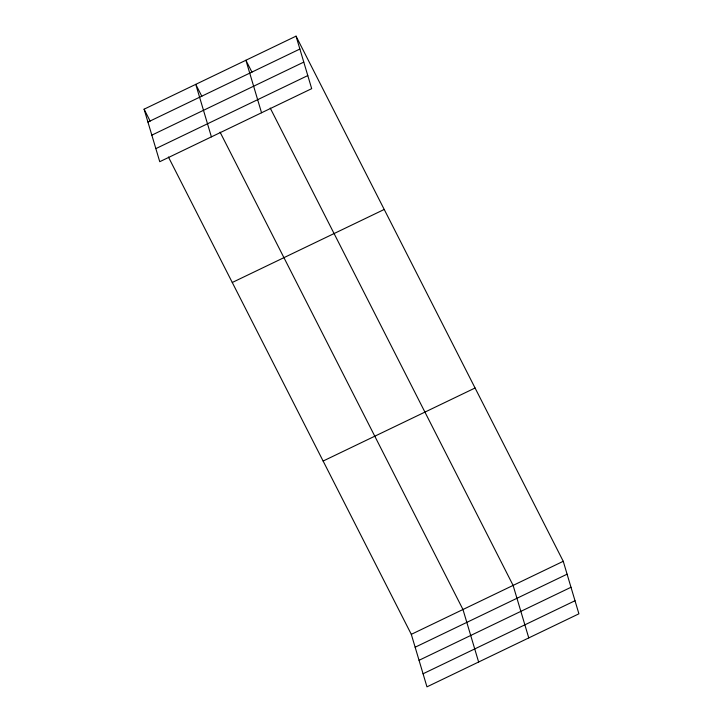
<?xml version="1.0" encoding="UTF-8"?>
<svg xmlns="http://www.w3.org/2000/svg" width="723" height="723" viewBox="0 0 723 723"><rect width="100%" height="100%" fill="white"/><g stroke="black" fill="none" stroke-linecap="round" stroke-linejoin="round"><path stroke-width="1.08" d="M296.041 36.15L311.694 88.658L159.747 161.699L144.094 109.191L296.041 36.15L563.253 561.301L578.906 613.809L426.959 686.85L411.306 634.342L168.414 156.999M147.926 122.07L299.882 49.037M151.83 135.147L303.777 62.106M155.843 148.622L307.79 75.581M232.273 282.485L384.22 209.453M323.127 461.039L475.074 387.998M411.306 634.342L563.253 561.301M415.147 647.221L567.094 574.189M419.051 660.298L570.998 587.266M423.063 673.773L575.011 600.732M251.975 72.201L245.892 60.253L261.545 112.761M270.221 108.061L513.113 585.404L528.766 637.912M201.834 96.304L195.752 84.356L211.405 136.864M220.081 132.164L462.973 609.507L478.626 662.015M144.094 109.191L150.167 121.139"/></g></svg>
